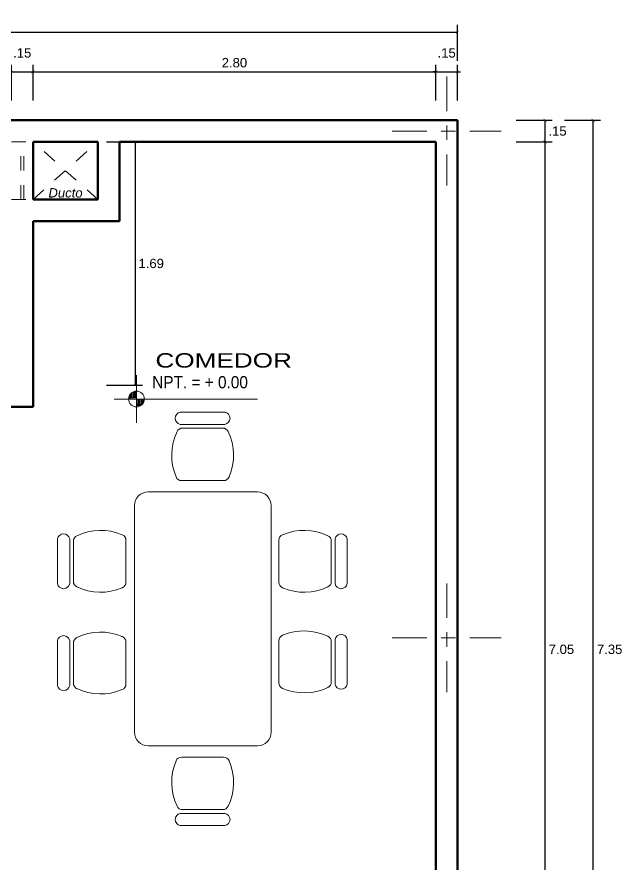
# Model space of a CAD drawing. Header units: millimetres. Extents: x 2033 to 2295, y 1536 to 1691.
# Drawn here: x 2090.2 to 2094.41, y 1559.89 to 1565.78 of the extents above; entities that cross this region are included whole.
import ezdxf

# ---------------------------------------------------------------- set-up
doc = ezdxf.new("R2010")
doc.units = ezdxf.units.MM
for name, pattern in [('ACAD_ISO02W100', [15, 12, -3]), ('ACAD_ISO10W100', [18, 12, -3, 0, -3]), ('HIDDEN2', [4.7625, 3.175, -1.5875])]:
    doc.linetypes.add(name, pattern=pattern)
doc.layers.get('Defpoints').update_dxf_attribs({"color": 164})
for name, color, linetype, lineweight in [('Muebles', 33, 'Continuous', 9), ('muroalto', 12, 'Continuous', 50), ('PISOS', 252, 'Continuous', 0), ('PROYECCIONES', 127, 'HIDDEN2', 5), ('TEXTOS', 7, 'Continuous', 5), ('UNO', 254, 'Continuous', 9)]:
    doc.layers.add(name, color=color, linetype=linetype, lineweight=lineweight)
doc.styles.add('ARDELG', font='arial.ttf', dxfattribs={"width": 0.9, "height": 0.1})
doc.styles.add('ARIAL', font='arial.ttf', dxfattribs={"width": 1.3, "height": 0.1})
doc.styles.get("Standard").update_dxf_attribs({"font": 'arial.ttf'})
doc.dimstyles.new('Aritek', dxfattribs={"dimtxt": 0.065, "dimasz": 0.02, "dimexe": 0.05, "dimexo": 0.15, "dimgap": 0.03, "dimtad": 2, "dimtih": 1, "dimtoh": 1, "dimzin": 4, "dimdsep": 46, "dimtxsty": 'Standard', "dimblk": 'ARCHTICK', "dimcen": 0.1, "dimclrt": 7, "dimadec": 0, "dimazin": 0, "dimtfac": 1, "dimtmove": 2, "dimatfit": 1, "dimldrblk": 'DOTSMALL', "dimfxl": 0.2, "dimfxlon": 1, "dimarcsym": 0})

# ---------------------------------------------------------------- blocks, each defined once
blk = doc.blocks.new('mesaa')
at = {"layer": 'Muebles', "lineweight": 0}
for p, q in [((4594.7062, 562.2277), (4594.3958, 562.2277)), ((4595.4128, 562.2277), (4595.1024, 562.2277)), ((4594.7062, 562.1422), (4594.3958, 562.1422)), ((4595.4128, 562.1422), (4595.1024, 562.1422)), ((4594.6904, 562.1165), (4594.4116, 562.1165)), ((4595.397, 562.1165), (4595.1182, 562.1165)), ((4594.6964, 561.7515), (4594.4056, 561.7515)), ((4595.403, 561.7515), (4595.1121, 561.7515)), ((4595.6443, 561.6921), (4594.0715, 561.6921)), ((4593.9765, 560.8371), (4593.9765, 561.5971)), ((4595.7393, 560.8371), (4595.7393, 561.5971)), ((4593.4215, 561.0633), (4593.4215, 561.3737)), ((4593.507, 561.0633), (4593.507, 561.3737)), ((4593.5326, 561.0791), (4593.5326, 561.3579)), ((4593.8976, 561.073), (4593.8976, 561.3639)), ((4595.8182, 561.073), (4595.8182, 561.3639)), ((4596.1832, 561.0791), (4596.1832, 561.3579)), ((4596.2088, 561.0633), (4596.2088, 561.3737)), ((4596.2943, 561.0633), (4596.2943, 561.3737)), ((4594.0715, 560.7421), (4595.6443, 560.7421)), ((4594.7044, 560.6891), (4594.4136, 560.6891)), ((4595.403, 560.6891), (4595.1121, 560.6891)), ((4594.7142, 560.2984), (4594.4038, 560.2984)), ((4594.6984, 560.3241), (4594.4196, 560.3241)), ((4595.4128, 560.2984), (4595.1024, 560.2984)), ((4595.397, 560.3241), (4595.1182, 560.3241)), ((4594.7142, 560.2129), (4594.4038, 560.2129)), ((4595.4128, 560.2129), (4595.1024, 560.2129))]:
    blk.add_line(p, q, dxfattribs=at)
for centre, radius, start, end in [((4594.4043, 562.1849), 0.0436, 101.30993, 258.69007), ((4594.6977, 562.1849), 0.0436, 281.30993, 78.69007), ((4595.1109, 562.1849), 0.0436, 101.30993, 258.69007), ((4595.4043, 562.1849), 0.0436, 281.30993, 78.69007), ((4594.7204, 561.9273), 0.3845, 154.6217, 202.90241), ((4594.4116, 562.0738), 0.0428, 90, 154.6217), ((4594.6904, 562.0738), 0.0428, 25.3783, 90), ((4594.3816, 561.9273), 0.3845, 337.09759, 25.3783), ((4595.427, 561.9273), 0.3845, 154.6217, 202.90241), ((4595.1182, 562.0738), 0.0428, 90, 154.6217), ((4595.397, 562.0738), 0.0428, 25.3783, 90), ((4595.0882, 561.9273), 0.3845, 337.09759, 25.3783), ((4594.4056, 561.7943), 0.0428, 202.90241, 270), ((4594.6964, 561.7943), 0.0428, 270, 337.09759), ((4595.1121, 561.7943), 0.0428, 202.90241, 270), ((4595.403, 561.7943), 0.0428, 270, 337.09759), ((4594.0715, 561.5971), 0.095, 90, 180), ((4595.6443, 561.5971), 0.095, 0, 90), ((4593.7219, 561.0491), 0.3845, 67.09759, 115.3783), ((4595.9939, 561.0491), 0.3845, 64.6217, 112.90241), ((4593.4642, 561.3651), 0.0436, 11.30993, 168.69007), ((4593.5754, 561.3579), 0.0428, 115.3783, 180), ((4593.8549, 561.3639), 0.0428, 0, 67.09759), ((4595.8609, 561.3639), 0.0428, 112.90241, 180), ((4596.1404, 561.3579), 0.0428, 0, 64.6217), ((4596.2516, 561.3651), 0.0436, 11.30993, 168.69007), ((4593.4642, 561.0718), 0.0436, 191.30993, 348.69007), ((4593.5754, 561.0791), 0.0428, 180, 244.6217), ((4593.8549, 561.073), 0.0428, 292.90241, 0), ((4595.8609, 561.073), 0.0428, 180, 247.09759), ((4596.1404, 561.0791), 0.0428, 295.3783, 0), ((4596.2516, 561.0718), 0.0436, 191.30993, 348.69007), ((4593.7219, 561.3879), 0.3845, 244.6217, 292.90241), ((4595.9939, 561.3879), 0.3845, 247.09759, 295.3783), ((4594.0715, 560.8371), 0.095, 180, 270), ((4595.6443, 560.8371), 0.095, 270, 0), ((4594.7284, 560.5133), 0.3845, 157.09759, 205.3783), ((4594.4136, 560.6463), 0.0428, 90, 157.09759), ((4594.7044, 560.6463), 0.0428, 22.90241, 90), ((4594.3896, 560.5133), 0.3845, 334.6217, 22.90241), ((4595.427, 560.5133), 0.3845, 157.09759, 205.3783), ((4595.1121, 560.6463), 0.0428, 90, 157.09759), ((4595.403, 560.6463), 0.0428, 22.90241, 90), ((4595.0882, 560.5133), 0.3845, 334.6217, 22.90241), ((4594.4123, 560.2557), 0.0436, 101.30993, 258.69007), ((4594.4196, 560.3668), 0.0428, 205.3783, 270), ((4594.6984, 560.3668), 0.0428, 270, 334.6217), ((4594.7057, 560.2557), 0.0436, 281.30993, 78.69007), ((4595.1109, 560.2557), 0.0436, 101.30993, 258.69007), ((4595.1182, 560.3668), 0.0428, 205.3783, 270), ((4595.397, 560.3668), 0.0428, 270, 334.6217), ((4595.4043, 560.2557), 0.0436, 281.30993, 78.69007)]:
    blk.add_arc(centre, radius, start, end, dxfattribs=at)
blk = doc.blocks.new('_ArchTick')
at = {"color": 0, "linetype": 'ByBlock', "const_width": 0.15}
blk.add_lwpolyline([(-0.5, -0.5), (0.5, 0.5)], dxfattribs=at)
blk = doc.blocks.new('*D307')
at = {"layer": 'Defpoints', "color": 0, "linetype": 'Continuous', "transparency": 16777216}
for p in [(2090.3133, 1565.3962), (2090.1633, 1564.7691), (2090.3133, 1564.7691)]:
    blk.add_point(p, dxfattribs=at)
at = {"layer": 'UNO', "color": 0, "linetype": 'Continuous', "lineweight": -2, "transparency": 16777216}
for p, q in [((2090.1633, 1565.1962), (2090.1633, 1565.4462)), ((2090.3133, 1565.1962), (2090.3133, 1565.4462)), ((2090.1633, 1565.3962), (2090.1433, 1565.3962)), ((2090.1633, 1565.3962), (2090.3133, 1565.3962)), ((2090.3133, 1565.3962), (2090.3333, 1565.3962))]:
    blk.add_line(p, q, dxfattribs=at)
at = {"layer": 'UNO', "color": 0, "linetype": 'Continuous', "lineweight": -2, "transparency": 16777216, "xscale": 0.02, "yscale": 0.02, "zscale": 0.02}
blk.add_blockref('_ArchTick', (2090.1633, 1565.3962), dxfattribs=at)
at = {"layer": 'UNO', "color": 0, "linetype": 'Continuous', "lineweight": -2, "transparency": 16777216, "xscale": 0.02, "yscale": 0.02, "zscale": 0.02, "rotation": 180}
blk.add_blockref('_ArchTick', (2090.3133, 1565.3962), dxfattribs=at)
at = {"layer": 'UNO', "color": 7, "linetype": 'Continuous', "transparency": 16777216, "insert": (2090.2383, 1565.5276), "char_height": 0.065, "attachment_point": 5}
blk.add_mtext('.15', dxfattribs=at)
blk = doc.blocks.new('_DotSmall')
at = {"color": 0, "linetype": 'ByBlock', "const_width": 0.5}
blk.add_lwpolyline([(-0.0625, 0, 1), (0.0625, 0, 1)], format="xyb", close=True, dxfattribs=at)
blk = doc.blocks.new('*D308')
at = {"layer": 'Defpoints', "color": 0, "linetype": 'Continuous', "transparency": 16777216}
for p in [(2093.1133, 1565.3962), (2090.3133, 1564.7691), (2093.1133, 1564.7691)]:
    blk.add_point(p, dxfattribs=at)
at = {"layer": 'UNO', "color": 0, "linetype": 'Continuous', "lineweight": -2, "transparency": 16777216}
for p, q in [((2090.3133, 1565.1962), (2090.3133, 1565.4462)), ((2093.1133, 1565.1962), (2093.1133, 1565.4462)), ((2090.3133, 1565.3962), (2093.1133, 1565.3962))]:
    blk.add_line(p, q, dxfattribs=at)
at = {"layer": 'UNO', "color": 0, "linetype": 'Continuous', "lineweight": -2, "transparency": 16777216, "xscale": 0.02, "yscale": 0.02, "zscale": 0.02, "rotation": 180}
blk.add_blockref('_ArchTick', (2090.3133, 1565.3962), dxfattribs=at)
at = {"layer": 'UNO', "color": 0, "linetype": 'Continuous', "lineweight": -2, "transparency": 16777216, "xscale": 0.02, "yscale": 0.02, "zscale": 0.02}
blk.add_blockref('_ArchTick', (2093.1133, 1565.3962), dxfattribs=at)
at = {"layer": 'UNO', "color": 7, "linetype": 'Continuous', "transparency": 16777216, "insert": (2091.7133, 1565.4594), "char_height": 0.065, "attachment_point": 5}
blk.add_mtext('2.80', dxfattribs=at)
blk = doc.blocks.new('*D309')
at = {"layer": 'Defpoints', "color": 0, "linetype": 'Continuous', "transparency": 16777216}
for p in [(2093.2633, 1565.3962), (2093.2633, 1564.9191), (2093.1133, 1564.7691)]:
    blk.add_point(p, dxfattribs=at)
at = {"layer": 'UNO', "color": 0, "linetype": 'Continuous', "lineweight": -2, "transparency": 16777216}
for p, q in [((2093.1133, 1565.1962), (2093.1133, 1565.4462)), ((2093.2633, 1565.1962), (2093.2633, 1565.4462)), ((2093.1133, 1565.3962), (2093.0933, 1565.3962)), ((2093.1133, 1565.3962), (2093.2633, 1565.3962)), ((2093.2633, 1565.3962), (2093.2833, 1565.3962))]:
    blk.add_line(p, q, dxfattribs=at)
at = {"layer": 'UNO', "color": 0, "linetype": 'Continuous', "lineweight": -2, "transparency": 16777216, "xscale": 0.02, "yscale": 0.02, "zscale": 0.02}
blk.add_blockref('_ArchTick', (2093.1133, 1565.3962), dxfattribs=at)
at = {"layer": 'UNO', "color": 0, "linetype": 'Continuous', "lineweight": -2, "transparency": 16777216, "xscale": 0.02, "yscale": 0.02, "zscale": 0.02, "rotation": 180}
blk.add_blockref('_ArchTick', (2093.2633, 1565.3962), dxfattribs=at)
at = {"layer": 'UNO', "color": 7, "linetype": 'Continuous', "transparency": 16777216, "insert": (2093.1883, 1565.5276), "char_height": 0.065, "attachment_point": 5}
blk.add_mtext('.15', dxfattribs=at)
blk = doc.blocks.new('*D315')
at = {"layer": 'Defpoints', "color": 0, "linetype": 'Continuous', "transparency": 16777216}
for p in [(2093.2633, 1565.06), (2093.1133, 1564.91), (2093.8716, 1564.91)]:
    blk.add_point(p, dxfattribs=at)
at = {"layer": 'UNO', "color": 0, "linetype": 'Continuous', "lineweight": -2, "transparency": 16777216}
for p, q in [((2093.6716, 1565.06), (2093.9216, 1565.06)), ((2093.8716, 1565.06), (2093.8716, 1564.91)), ((2093.6716, 1564.91), (2093.9216, 1564.91))]:
    blk.add_line(p, q, dxfattribs=at)
at = {"layer": 'UNO', "color": 0, "linetype": 'Continuous', "lineweight": -2, "transparency": 16777216, "xscale": 0.02, "yscale": 0.02, "zscale": 0.02}
for p, rotation in [((2093.8716, 1565.06), 90), ((2093.8716, 1564.91), 270)]:
    blk.add_blockref('_ArchTick', p, dxfattribs=dict(at, rotation=rotation))
at = {"layer": 'UNO', "color": 7, "linetype": 'Continuous', "transparency": 16777216, "insert": (2093.9588, 1564.985), "char_height": 0.065, "attachment_point": 5}
blk.add_mtext('.15', dxfattribs=at)
blk = doc.blocks.new('*D316')
at = {"layer": 'Defpoints', "color": 0, "linetype": 'Continuous', "transparency": 16777216}
for p in [(2093.1133, 1564.91), (2093.1133, 1557.86), (2093.8716, 1557.86)]:
    blk.add_point(p, dxfattribs=at)
at = {"layer": 'UNO', "color": 0, "linetype": 'Continuous', "lineweight": -2, "transparency": 16777216}
for p, q in [((2093.6716, 1564.91), (2093.9216, 1564.91)), ((2093.8716, 1564.91), (2093.8716, 1557.86)), ((2093.6716, 1557.86), (2093.9216, 1557.86))]:
    blk.add_line(p, q, dxfattribs=at)
at = {"layer": 'UNO', "color": 0, "linetype": 'Continuous', "lineweight": -2, "transparency": 16777216, "xscale": 0.02, "yscale": 0.02, "zscale": 0.02}
for p, rotation in [((2093.8716, 1564.91), 90), ((2093.8716, 1557.86), 270)]:
    blk.add_blockref('_ArchTick', p, dxfattribs=dict(at, rotation=rotation))
at = {"layer": 'UNO', "color": 7, "linetype": 'Continuous', "transparency": 16777216, "insert": (2093.986, 1561.385), "char_height": 0.065, "attachment_point": 5}
blk.add_mtext('7.05', dxfattribs=at)
blk = doc.blocks.new('*D310')
at = {"layer": 'Defpoints', "color": 0, "linetype": 'Continuous', "transparency": 16777216}
for p in [(2090.4142, 1564.91), (2090.4142, 1563.22), (2091.0233, 1563.22)]:
    blk.add_point(p, dxfattribs=at)
at = {"layer": 'PISOS', "color": 0, "linetype": 'Continuous', "lineweight": -2, "transparency": 16777216}
for p, q in [((2090.8233, 1564.91), (2091.0733, 1564.91)), ((2091.0233, 1564.91), (2091.0233, 1563.22)), ((2090.8233, 1563.22), (2091.0733, 1563.22))]:
    blk.add_line(p, q, dxfattribs=at)
at = {"layer": 'PISOS', "color": 0, "linetype": 'Continuous', "lineweight": -2, "transparency": 16777216, "xscale": 0.02, "yscale": 0.02, "zscale": 0.02}
for p, rotation in [((2091.0233, 1564.91), 90), ((2091.0233, 1563.22), 270)]:
    blk.add_blockref('_ArchTick', p, dxfattribs=dict(at, rotation=rotation))
at = {"layer": 'PISOS', "color": 7, "linetype": 'Continuous', "transparency": 16777216, "insert": (2091.1347, 1564.065), "char_height": 0.065, "attachment_point": 5}
blk.add_mtext('1.69', dxfattribs=at)
blk = doc.blocks.new('*D323')
at = {"layer": 'Defpoints', "color": 0, "linetype": 'Continuous', "transparency": 16777216}
for p in [(2093.2633, 1565.06), (2094.2068, 1565.06), (2093.2633, 1557.71)]:
    blk.add_point(p, dxfattribs=at)
at = {"layer": 'UNO', "color": 0, "linetype": 'Continuous', "lineweight": -2, "transparency": 16777216}
for p, q in [((2094.0068, 1565.06), (2094.2568, 1565.06)), ((2094.2068, 1557.71), (2094.2068, 1565.06)), ((2094.0068, 1557.71), (2094.2568, 1557.71))]:
    blk.add_line(p, q, dxfattribs=at)
at = {"layer": 'UNO', "color": 0, "linetype": 'Continuous', "lineweight": -2, "transparency": 16777216, "xscale": 0.02, "yscale": 0.02, "zscale": 0.02}
for p, rotation in [((2094.2068, 1565.06), 90), ((2094.2068, 1557.71), 270)]:
    blk.add_blockref('_ArchTick', p, dxfattribs=dict(at, rotation=rotation))
at = {"layer": 'UNO', "color": 7, "linetype": 'Continuous', "transparency": 16777216, "insert": (2094.3212, 1561.385), "char_height": 0.065, "attachment_point": 5}
blk.add_mtext('7.35', dxfattribs=at)
blk = doc.blocks.new('*D341')
at = {"layer": 'Defpoints', "color": 0, "linetype": 'Continuous', "transparency": 16777216}
for p in [(2093.2633, 1565.6719), (2078.2633, 1565.06), (2093.2633, 1565.06)]:
    blk.add_point(p, dxfattribs=at)
at = {"layer": 'UNO', "color": 0, "linetype": 'Continuous', "lineweight": -2, "transparency": 16777216}
for p, q in [((2078.2633, 1565.4719), (2078.2633, 1565.7219)), ((2078.2633, 1565.6719), (2093.2633, 1565.6719)), ((2093.2633, 1565.4719), (2093.2633, 1565.7219))]:
    blk.add_line(p, q, dxfattribs=at)
at = {"layer": 'UNO', "color": 0, "linetype": 'Continuous', "lineweight": -2, "transparency": 16777216, "xscale": 0.02, "yscale": 0.02, "zscale": 0.02, "rotation": 180}
blk.add_blockref('_ArchTick', (2078.2633, 1565.6719), dxfattribs=at)
at = {"layer": 'UNO', "color": 0, "linetype": 'Continuous', "lineweight": -2, "transparency": 16777216, "xscale": 0.02, "yscale": 0.02, "zscale": 0.02}
blk.add_blockref('_ArchTick', (2093.2633, 1565.6719), dxfattribs=at)
at = {"layer": 'UNO', "color": 7, "linetype": 'Continuous', "transparency": 16777216, "insert": (2085.7633, 1565.7351), "char_height": 0.065, "attachment_point": 5}
blk.add_mtext('15.00', dxfattribs=at)

msp = doc.modelspace()

# ---------------------------------------------------------------- hatches: boundary and pattern name
at = {"layer": 'UNO', "ltscale": 0.005}
h = msp.add_hatch(dxfattribs=at)
h.set_pattern_fill('AR-PARQ1', color=21, scale=0.00015, style=0)
h.set_pattern_definition([(90, (1902.48411, 1342.989276), (-0.04572, 0.04572), [0.04572, -0.04572]), (90, (1902.49173, 1342.989276), (-0.04572, 0.04572), [0.04572, -0.04572]), (90, (1902.49935, 1342.989276), (-0.04572, 0.04572), [0.04572, -0.04572]), (90, (1902.50697, 1342.989276), (-0.04572, 0.04572), [0.04572, -0.04572]), (90, (1902.51459, 1342.989276), (-0.04572, 0.04572), [0.04572, -0.04572]), (90, (1902.52221, 1342.989276), (-0.04572, 0.04572), [0.04572, -0.04572]), (90, (1902.52983, 1342.989276), (-0.04572, 0.04572), [0.04572, -0.04572]), (360, (1902.48411, 1343.034996), (0.04572, -0.04572), [0.04572, -0.04572]), (360, (1902.48411, 1343.042616), (0.04572, -0.04572), [0.04572, -0.04572]), (360, (1902.48411, 1343.050236), (0.04572, -0.04572), [0.04572, -0.04572]), (360, (1902.48411, 1343.057856), (0.04572, -0.04572), [0.04572, -0.04572]), (360, (1902.48411, 1343.065476), (0.04572, -0.04572), [0.04572, -0.04572]), (360, (1902.48411, 1343.073096), (0.04572, -0.04572), [0.04572, -0.04572]), (360, (1902.48411, 1343.080716), (0.04572, -0.04572), [0.04572, -0.04572])])
h.paths.add_polyline_path([(2091.0323, 1563.1239), (2091.0323, 1563.1789, 0.414214), (2090.9773, 1563.1239)])
h.paths.add_polyline_path([(2091.0323, 1563.1239), (2091.0323, 1563.0689, 0.414214), (2091.0873, 1563.1239)])

# ---------------------------------------------------------------- linework, layer by layer
at = {"layer": 'muroalto'}
for p, q in [((2085.6383, 1565.06), (2093.2633, 1565.06)), ((2093.2633, 1565.06), (2093.2633, 1557.71)), ((2090.3133, 1564.91), (2090.7633, 1564.91)), ((2090.3133, 1564.51), (2090.3133, 1564.91)), ((2090.7633, 1564.51), (2090.7633, 1564.91)), ((2090.9133, 1564.91), (2093.1133, 1564.91)), ((2090.9133, 1564.36), (2090.9133, 1564.91)), ((2093.1133, 1564.91), (2093.1133, 1557.86)), ((2090.3133, 1564.51), (2090.7633, 1564.51)), ((2090.3133, 1563.07), (2090.3133, 1564.36)), ((2090.3133, 1564.36), (2090.9133, 1564.36)), ((2089.7651, 1563.07), (2090.3133, 1563.07))]:
    msp.add_line(p, q, dxfattribs=at)
at = {"layer": 'PROYECCIONES', "linetype": 'ACAD_ISO02W100', "ltscale": 0.007}
for p, q in [((2090.1633, 1564.91), (2090.3133, 1564.91)), ((2090.2284, 1564.51), (2090.2286, 1564.91)), ((2090.2484, 1564.51), (2090.2486, 1564.91)), ((2090.7633, 1564.51), (2090.3133, 1564.91)), ((2090.3133, 1564.51), (2090.7633, 1564.91)), ((2090.1633, 1564.51), (2090.3133, 1564.51))]:
    msp.add_line(p, q, dxfattribs=at)
at = {"layer": 'UNO', "linetype": 'ACAD_ISO10W100', "ltscale": 0.02}
for p, q in [((2093.1883, 1565.3633), (2093.1883, 1564.6067)), ((2092.81, 1564.985), (2093.5666, 1564.985)), ((2093.1883, 1561.8433), (2093.1883, 1561.0867)), ((2092.81, 1561.465), (2093.5666, 1561.465))]:
    msp.add_line(p, q, dxfattribs=at)
at = {"layer": 'UNO', "ltscale": 0.005}
for p, q in [((2091.0323, 1563.2891), (2091.0323, 1563.1239)), ((2091.8724, 1563.1239), (2090.8764, 1563.1239)), ((2091.0323, 1562.9586), (2091.0323, 1563.1239))]:
    msp.add_line(p, q, dxfattribs=at)
msp.add_circle((2091.0323, 1563.1239), 0.055, dxfattribs=at)

# ---------------------------------------------------------------- block references
at = {"layer": 'Muebles', "color": 0, "lineweight": 0, "rotation": 89.99999999999997}
msp.add_blockref('mesaa', (2652.7106, -3033.2611), dxfattribs=at)

# ---------------------------------------------------------------- texts
at = {"insert": (2090.5392, 1564.5226), "char_height": 0.065, "width": 2.425031, "attachment_point": 8}
msp.add_mtext('{\\fArial|b0|i1|c0|p34;Ducto}', dxfattribs=at)
at = {"layer": 'TEXTOS', "ltscale": 0.005, "attachment_point": 1}
for s, insert, char_height, width, style in [('COMEDOR', (2091.1642, 1563.4421), 0.1, 1.686, 'ARIAL'), ('NPT. = + 0.00', (2091.1416, 1563.2832), 0.085, 1, 'ARDELG')]:
    msp.add_mtext(s, dxfattribs=dict(at, insert=insert, char_height=char_height, width=width, style=style))

# ---------------------------------------------------------------- dimensions: what is measured, and where the dimension line sits
at = {"layer": 'PISOS', "linetype": 'Continuous'}
dim = msp.add_linear_dim(base=(2091.0233, 1563.22), p1=(2090.4142, 1564.91), p2=(2090.4142, 1563.22), angle=90, dimstyle='Aritek', dxfattribs=at)
dim.commit()
dim.dimension.update_dxf_attribs({"geometry": '*D310', "text_midpoint": (2091.1347, 1564.065)})
at = {"layer": 'UNO', "linetype": 'Continuous'}
for base, p1, p2, picture, middle in [((2093.2633, 1565.6719), (2078.2633, 1565.06), (2093.2633, 1565.06), '*D341', (2085.7633, 1565.7351)), ((2090.3133, 1565.3962), (2090.1633, 1564.7691), (2090.3133, 1564.7691), '*D307', (2090.2383, 1565.5276)), ((2093.2633, 1565.3962), (2093.1133, 1564.7691), (2093.2633, 1564.9191), '*D309', (2093.1883, 1565.5276)), ((2093.1133, 1565.3962), (2090.3133, 1564.7691), (2093.1133, 1564.7691), '*D308', (2091.7133, 1565.4594))]:
    dim = msp.add_linear_dim(base=base, p1=p1, p2=p2, dimstyle='Aritek', dxfattribs=at)
    dim.commit()
    dim.dimension.update_dxf_attribs({"geometry": picture, "text_midpoint": middle})
for base, p1, p2, picture, middle in [((2093.8716, 1564.91), (2093.2633, 1565.06), (2093.1133, 1564.91), '*D315', (2093.9588, 1564.985)), ((2094.2068, 1565.06), (2093.2633, 1557.71), (2093.2633, 1565.06), '*D323', (2094.3212, 1561.385)), ((2093.8716, 1557.86), (2093.1133, 1564.91), (2093.1133, 1557.86), '*D316', (2093.986, 1561.385))]:
    dim = msp.add_linear_dim(base=base, p1=p1, p2=p2, angle=90, dimstyle='Aritek', dxfattribs=at)
    dim.commit()
    dim.dimension.update_dxf_attribs({"geometry": picture, "text_midpoint": middle})

doc.saveas('drawing.dxf')
